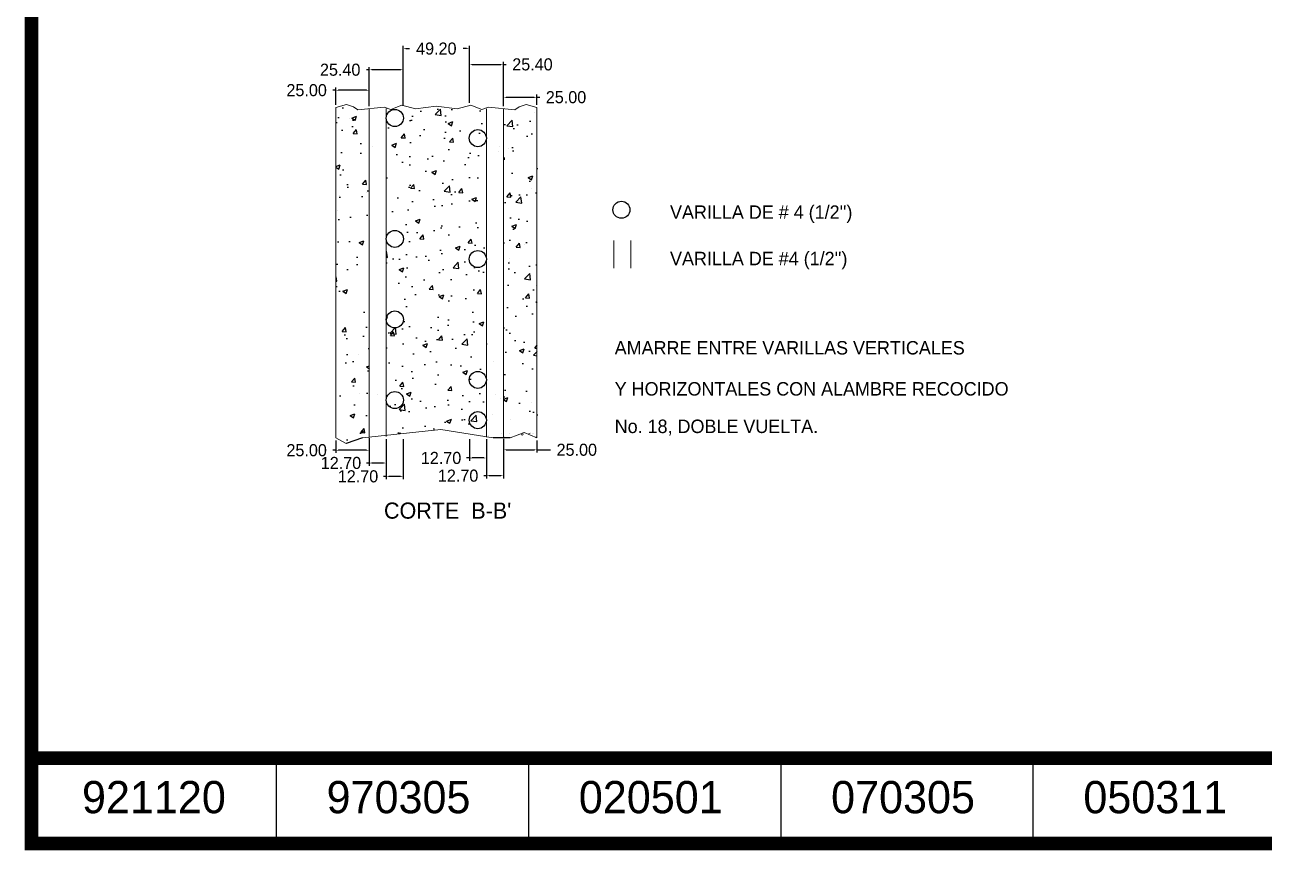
# Model space of a CAD drawing. Header units: centimetres. Extents: x 899 to 420531, y -5023 to 1299.
# Drawn here: x 15122 to 16045, y -2916 to -2301 of the extents above; entities that cross this region are included whole.
import ezdxf
from ezdxf.enums import TextEntityAlignment as Align

# ---------------------------------------------------------------- set-up
doc = ezdxf.new("R2010")
doc.units = ezdxf.units.CM
doc.header["$LTSCALE"] = 10
doc.header["$MEASUREMENT"] = 0
doc.linetypes.add('HIDDEN', pattern=[0.375, 0.25, -0.125])
doc.layers.get('DEFPOINTS').update_dxf_attribs({"color": 2, "linetype": 'CONTINUOUS'})
for name, color, linetype in [('CONCRETO', 7, 'CONTINUOUS'), ('Dimensiones', 7, 'CONTINUOUS'), ('MARCO', 7, 'CONTINUOUS'), ('REGISTRO', 1, 'CONTINUOUS'), ('TEXTOS', 7, 'CONTINUOUS'), ('VARILLAS', 30, 'CONTINUOUS')]:
    doc.layers.add(name, color=color, linetype=linetype)
doc.styles.get("Standard").update_dxf_attribs({"font": ''})
doc.styles.get('Standard').set_extended_font_data('Zurich Ex BT')
doc.dimstyles.get("Standard").update_dxf_attribs({"dimtxt": 9, "dimasz": 2, "dimexe": 2, "dimexo": 2, "dimgap": 0.09, "dimtad": 0, "dimtih": 1, "dimtoh": 1, "dimzin": 0, "dimdsep": 46, "dimtxsty": 'Standard', "dimcen": 0.09, "dimadec": 0, "dimazin": 0, "dimtfac": 1, "dimtofl": 0, "dimtmove": 0, "dimatfit": 3, "dimfxl": 0, "dimtolj": 1, "dimtzin": 0, "dimarcsym": 0})

# ---------------------------------------------------------------- blocks, each defined once
blk = doc.blocks.new('*D86')
at = {"layer": 'DEFPOINTS', "color": 0}
for p in [(15353.43, -2350.14), (15353.43, -2363.02), (15378.43, -2363.96)]:
    blk.add_point(p, dxfattribs=at)
at = {"layer": 'Dimensiones', "color": 0, "lineweight": -2}
for p, q in [((15353.43, -2350.14), (15351.43, -2350.14)), ((15353.43, -2361.02), (15353.43, -2348.14)), ((15376.43, -2350.14), (15355.43, -2350.14)), ((15378.43, -2361.96), (15378.43, -2348.14))]:
    blk.add_line(p, q, dxfattribs=at)
at = {"layer": 'Dimensiones', "color": 0}
for points in [[(15355.43, -2349.81), (15355.43, -2350.48), (15353.43, -2350.14)], [(15376.43, -2349.81), (15376.43, -2350.48), (15378.43, -2350.14)]]:
    blk.add_solid(points, dxfattribs=at)
at = {"layer": 'Dimensiones', "color": 0, "insert": (15331.79, -2350.14), "char_height": 9, "attachment_point": 5}
blk.add_mtext('\\A1;25.00', dxfattribs=at)
blk = doc.blocks.new('*D87')
at = {"layer": 'DEFPOINTS', "color": 0}
for p in [(15478.42, -2355.38), (15478.42, -2363.02), (15503.43, -2363.02)]:
    blk.add_point(p, dxfattribs=at)
at = {"layer": 'Dimensiones', "color": 0, "lineweight": -2}
for p, q in [((15478.42, -2361.02), (15478.42, -2353.38)), ((15503.43, -2361.02), (15503.43, -2353.38)), ((15480.42, -2355.38), (15501.43, -2355.38)), ((15503.43, -2355.38), (15505.43, -2355.38))]:
    blk.add_line(p, q, dxfattribs=at)
at = {"layer": 'Dimensiones', "color": 0}
for points in [[(15480.42, -2355.05), (15480.42, -2355.71), (15478.42, -2355.38)], [(15501.43, -2355.05), (15501.43, -2355.71), (15503.43, -2355.38)]]:
    blk.add_solid(points, dxfattribs=at)
at = {"layer": 'Dimensiones', "color": 0, "insert": (15525.06, -2355.38), "char_height": 9, "attachment_point": 5}
blk.add_mtext('\\A1;25.00', dxfattribs=at)
blk = doc.blocks.new('*D88')
at = {"layer": 'DEFPOINTS', "color": 0}
for p in [(15353.43, -2608.85), (15378.43, -2608.33), (15353.43, -2618.22)]:
    blk.add_point(p, dxfattribs=at)
at = {"layer": 'Dimensiones', "color": 0, "lineweight": -2}
for p, q in [((15353.43, -2610.85), (15353.43, -2620.22)), ((15378.43, -2610.33), (15378.43, -2620.22)), ((15353.43, -2618.22), (15351.43, -2618.22)), ((15376.43, -2618.22), (15355.43, -2618.22))]:
    blk.add_line(p, q, dxfattribs=at)
at = {"layer": 'Dimensiones', "color": 0}
for points in [[(15355.43, -2617.88), (15355.43, -2618.55), (15353.43, -2618.22)], [(15376.43, -2617.88), (15376.43, -2618.55), (15378.43, -2618.22)]]:
    blk.add_solid(points, dxfattribs=at)
at = {"layer": 'Dimensiones', "color": 0, "insert": (15331.79, -2618.22), "char_height": 9, "attachment_point": 5}
blk.add_mtext('\\A1;25.00', dxfattribs=at)
blk = doc.blocks.new('*D89')
at = {"layer": 'DEFPOINTS', "color": 0}
for p in [(15378.43, -2607.02), (15391.12, -2608.05), (15378.43, -2627.73)]:
    blk.add_point(p, dxfattribs=at)
at = {"layer": 'Dimensiones', "color": 0, "lineweight": -2}
for p, q in [((15378.43, -2609.02), (15378.43, -2629.73)), ((15391.12, -2610.05), (15391.12, -2629.73)), ((15378.43, -2627.73), (15376.43, -2627.73)), ((15389.12, -2627.73), (15380.43, -2627.73))]:
    blk.add_line(p, q, dxfattribs=at)
at = {"layer": 'Dimensiones', "color": 0}
for points in [[(15380.43, -2627.4), (15380.43, -2628.07), (15378.43, -2627.73)], [(15389.12, -2627.4), (15389.12, -2628.07), (15391.12, -2627.73)]]:
    blk.add_solid(points, dxfattribs=at)
at = {"layer": 'Dimensiones', "color": 0, "insert": (15357.37, -2627.73), "char_height": 9, "attachment_point": 5}
blk.add_mtext('\\A1;12.70', dxfattribs=at)
blk = doc.blocks.new('*D90')
at = {"layer": 'DEFPOINTS', "color": 0}
for p in [(15478.42, -2608.36), (15503.43, -2608.85), (15478.42, -2617.9)]:
    blk.add_point(p, dxfattribs=at)
at = {"layer": 'Dimensiones', "color": 0, "lineweight": -2}
for p, q in [((15478.42, -2610.36), (15478.42, -2619.9)), ((15503.43, -2610.85), (15503.43, -2619.9)), ((15480.42, -2617.9), (15501.43, -2617.9)), ((15503.43, -2617.9), (15513.45, -2617.9))]:
    blk.add_line(p, q, dxfattribs=at)
at = {"layer": 'Dimensiones', "color": 0}
for points in [[(15480.42, -2617.56), (15480.42, -2618.23), (15478.42, -2617.9)], [(15501.43, -2617.56), (15501.43, -2618.23), (15503.43, -2617.9)]]:
    blk.add_solid(points, dxfattribs=at)
at = {"layer": 'Dimensiones', "color": 0, "insert": (15533.09, -2617.9), "char_height": 9, "attachment_point": 5}
blk.add_mtext('\\A1;25.00', dxfattribs=at)
blk = doc.blocks.new('*D91')
at = {"layer": 'DEFPOINTS', "color": 0}
for p in [(15465.72, -2608.07), (15478.42, -2607.75), (15465.72, -2637.2)]:
    blk.add_point(p, dxfattribs=at)
at = {"layer": 'Dimensiones', "color": 0, "lineweight": -2}
for p, q in [((15465.72, -2610.07), (15465.72, -2639.2)), ((15478.42, -2609.75), (15478.42, -2639.2)), ((15465.72, -2637.2), (15463.72, -2637.2)), ((15476.42, -2637.2), (15467.72, -2637.2))]:
    blk.add_line(p, q, dxfattribs=at)
at = {"layer": 'Dimensiones', "color": 0}
for points in [[(15467.72, -2636.87), (15467.72, -2637.54), (15465.72, -2637.2)], [(15476.42, -2636.87), (15476.42, -2637.54), (15478.42, -2637.2)]]:
    blk.add_solid(points, dxfattribs=at)
at = {"layer": 'Dimensiones', "color": 0, "insert": (15444.66, -2637.2), "char_height": 9, "attachment_point": 5}
blk.add_mtext('\\A1;12.70', dxfattribs=at)
blk = doc.blocks.new('*D92')
at = {"layer": 'DEFPOINTS', "color": 0}
for p in [(15403.82, -2334.92), (15378.43, -2363.96), (15403.82, -2363.65)]:
    blk.add_point(p, dxfattribs=at)
at = {"layer": 'Dimensiones', "color": 0, "lineweight": -2}
for p, q in [((15378.43, -2334.92), (15376.43, -2334.92)), ((15378.43, -2361.96), (15378.43, -2332.92)), ((15401.82, -2334.92), (15380.43, -2334.92)), ((15403.82, -2361.65), (15403.82, -2332.92))]:
    blk.add_line(p, q, dxfattribs=at)
at = {"layer": 'Dimensiones', "color": 0}
for points in [[(15380.43, -2334.59), (15380.43, -2335.26), (15378.43, -2334.92)], [(15401.82, -2334.59), (15401.82, -2335.26), (15403.82, -2334.92)]]:
    blk.add_solid(points, dxfattribs=at)
at = {"layer": 'Dimensiones', "color": 0, "insert": (15356.79, -2334.92), "char_height": 9, "attachment_point": 5}
blk.add_mtext('\\A1;25.40', dxfattribs=at)
blk = doc.blocks.new('*D93')
at = {"layer": 'DEFPOINTS', "color": 0}
for p in [(15453.02, -2330.95), (15453.02, -2361.53), (15478.42, -2363.95)]:
    blk.add_point(p, dxfattribs=at)
at = {"layer": 'Dimensiones', "color": 0, "lineweight": -2}
for p, q in [((15453.02, -2359.53), (15453.02, -2328.95)), ((15455.02, -2330.95), (15476.42, -2330.95)), ((15478.42, -2361.95), (15478.42, -2328.95)), ((15478.42, -2330.95), (15480.42, -2330.95))]:
    blk.add_line(p, q, dxfattribs=at)
at = {"layer": 'Dimensiones', "color": 0}
for points in [[(15455.02, -2330.61), (15455.02, -2331.28), (15453.02, -2330.95)], [(15476.42, -2330.61), (15476.42, -2331.28), (15478.42, -2330.95)]]:
    blk.add_solid(points, dxfattribs=at)
at = {"layer": 'Dimensiones', "color": 0, "insert": (15500.06, -2330.95), "char_height": 9, "attachment_point": 5}
blk.add_mtext('\\A1;25.40', dxfattribs=at)
blk = doc.blocks.new('*D94')
at = {"layer": 'DEFPOINTS', "color": 0}
for p in [(15453.02, -2319.19), (15403.82, -2363.65), (15453.02, -2361.53)]:
    blk.add_point(p, dxfattribs=at)
at = {"layer": 'Dimensiones', "color": 0, "lineweight": -2}
for p, q in [((15403.82, -2361.65), (15403.82, -2317.19)), ((15453.02, -2359.53), (15453.02, -2317.19)), ((15405.82, -2319.19), (15408.55, -2319.19)), ((15451.02, -2319.19), (15448.3, -2319.19))]:
    blk.add_line(p, q, dxfattribs=at)
at = {"layer": 'Dimensiones', "color": 0}
for points in [[(15405.82, -2318.85), (15405.82, -2319.52), (15403.82, -2319.19)], [(15451.02, -2318.85), (15451.02, -2319.52), (15453.02, -2319.19)]]:
    blk.add_solid(points, dxfattribs=at)
at = {"layer": 'Dimensiones', "color": 0, "insert": (15428.42, -2319.19), "char_height": 9, "attachment_point": 5}
blk.add_mtext('\\A1;49.20', dxfattribs=at)
blk = doc.blocks.new('*D95')
at = {"layer": 'DEFPOINTS', "color": 0}
for p in [(15391.12, -2608.05), (15403.82, -2608.05), (15403.82, -2637.69)]:
    blk.add_point(p, dxfattribs=at)
at = {"layer": 'Dimensiones', "color": 0, "lineweight": -2}
for p, q in [((15391.12, -2610.05), (15391.12, -2639.69)), ((15403.82, -2610.05), (15403.82, -2639.69)), ((15391.12, -2637.69), (15389.12, -2637.69)), ((15401.82, -2637.69), (15393.12, -2637.69))]:
    blk.add_line(p, q, dxfattribs=at)
at = {"layer": 'Dimensiones', "color": 0}
for points in [[(15393.12, -2637.36), (15393.12, -2638.03), (15391.12, -2637.69)], [(15401.82, -2637.36), (15401.82, -2638.03), (15403.82, -2637.69)]]:
    blk.add_solid(points, dxfattribs=at)
at = {"layer": 'Dimensiones', "color": 0, "insert": (15370.06, -2637.69), "char_height": 9, "attachment_point": 5}
blk.add_mtext('\\A1;12.70', dxfattribs=at)
blk = doc.blocks.new('*D96')
at = {"layer": 'DEFPOINTS', "color": 0}
for p in [(15453.02, -2608.07), (15465.72, -2608.07), (15453.02, -2623.99)]:
    blk.add_point(p, dxfattribs=at)
at = {"layer": 'Dimensiones', "color": 0, "lineweight": -2}
for p, q in [((15453.02, -2610.07), (15453.02, -2625.99)), ((15465.72, -2610.07), (15465.72, -2625.99)), ((15453.02, -2623.99), (15451.02, -2623.99)), ((15463.72, -2623.99), (15455.02, -2623.99))]:
    blk.add_line(p, q, dxfattribs=at)
at = {"layer": 'Dimensiones', "color": 0}
for points in [[(15455.02, -2623.65), (15455.02, -2624.32), (15453.02, -2623.99)], [(15463.72, -2623.65), (15463.72, -2624.32), (15465.72, -2623.99)]]:
    blk.add_solid(points, dxfattribs=at)
at = {"layer": 'Dimensiones', "color": 0, "insert": (15431.96, -2623.99), "char_height": 9, "attachment_point": 5}
blk.add_mtext('\\A1;12.70', dxfattribs=at)
blk = doc.blocks.new('Marco-Reg')
at = {"layer": 'MARCO', "linetype": 'Continuous'}
for p, q in [((15309.13, -2847.39), (15309.13, -2910.92)), ((15497.09, -2847.39), (15497.09, -2910.92)), ((15685.05, -2847.39), (15685.05, -2910.92)), ((15873.01, -2847.39), (15873.01, -2910.92))]:
    blk.add_line(p, q, dxfattribs=at)
at = {"layer": 'MARCO', "linetype": 'Continuous', "const_width": 10.19}
blk.add_lwpolyline([(19056.02, -2910.92), (19056.02, -368.53), (15126.88, -368.53), (15126.88, -2910.92)], close=True, dxfattribs=at)
blk.add_lwpolyline([(18135, -2847.39), (15126.88, -2847.39)], dxfattribs=at)
at = {"layer": 'TEXTOS'}
for s, p in [('921120', (15218, -2888.51)), ('970305', (15400.25, -2888.51)), ('020501', (15588.21, -2888.51)), ('070305', (15776.17, -2888.51)), ('050311', (15964.13, -2888.51))]:
    blk.add_text(s, height=24.023, dxfattribs=at).set_placement(p, align=Align.CENTER)

msp = doc.modelspace()

# ---------------------------------------------------------------- hatches: boundary and pattern name
at = {"layer": 'CONCRETO'}
h = msp.add_hatch(dxfattribs=at)
h.set_pattern_fill('AR-CONC', color=256, scale=5, style=0)
h.set_pattern_definition([(50, (14606.263, -3425.99), (35.863, -3.1376), [3.75, -41.25]), (355, (14606.263, -3425.99), (-6.9376, 37.6096), [3, -33]), (100.4514, (14609.252, -3426.252), (28.9255, 34.472), [3.187, -35.0571]), (46.1842, (14606.263, -3415.99), (53.362, -8.276), [5.625, -61.875]), (96.6356, (14610.71, -3416.68), (46.7331, 48.7059), [4.7805, -52.5857]), (351.184, (14606.263, -3415.99), (46.733, 48.706), [4.5, -49.5]), (21, (14611.263, -3418.49), (29.84535, -20.13094), [3.75, -41.25]), (326, (14611.263, -3418.49), (12.1658, 36.2575), [3, -33]), (71.4514, (14613.75, -3420.17), (42.0111, 16.1265), [3.187, -35.0571]), (37.5, (14606.263, -3425.991), (0.60799, 16.64469), [0, -32.6, 0, -33.5, 0, -33.125]), (7.5, (14606.263, -3425.99), (13.15348, 19.72059), [0, -19.1, 0, -31.85, 0, -12.625]), (327.5, (14595.113, -3425.991), (26.69112, -1.12774), [0, -12.5, 0, -39, 0, -51.75]), (317.5, (14590.113, -3425.99), (29.1593, 5.00525), [0, -16.25, 0, -25.9, 0, -36.75])])
h.paths.add_polyline_path([(15378.627, -2363.985), (15370.051, -2364.852), (15366.957, -2362.449), (15361.657, -2360.82), (15353.624, -2363.05), (15353.624, -2608.884), (15361.434, -2613.135), (15373.624, -2608.884), (15378.627, -2608.359)])
h.paths.add_polyline_path([(15466.121, -2363.303), (15462.57, -2364.486), (15454.417, -2361.227), (15444.225, -2364.079), (15428.624, -2362), (15413.023, -2364.079), (15402.831, -2361.227), (15394.678, -2364.486), (15391.124, -2363.302), (15391.124, -2607.048), (15431.992, -2602.76), (15466.121, -2608.129)])
h.paths.add_polyline_path([(15503.624, -2363.05), (15495.591, -2360.82), (15490.291, -2362.449), (15487.197, -2364.852), (15478.621, -2363.985), (15478.621, -2608.884), (15483.624, -2608.884), (15494.134, -2604.921), (15503.624, -2608.884)])

# ---------------------------------------------------------------- linework, layer by layer
at = {"layer": 'REGISTRO', "lineweight": 5}
for p, q in [((15353.426, -2363.019), (15361.459, -2360.789)), ((15353.426, -2363.019), (15353.426, -2608.853)), ((15361.459, -2360.789), (15366.759, -2362.418)), ((15369.853, -2364.821), (15366.759, -2362.418)), ((15389.588, -2362.826), (15369.853, -2364.821)), ((15389.588, -2362.826), (15394.48, -2364.455)), ((15394.48, -2364.455), (15402.634, -2361.196)), ((15402.634, -2361.196), (15412.825, -2364.048)), ((15412.825, -2364.048), (15428.426, -2361.969)), ((15444.027, -2364.048), (15428.426, -2361.969)), ((15454.219, -2361.196), (15444.027, -2364.048)), ((15462.372, -2364.455), (15454.219, -2361.196)), ((15467.264, -2362.826), (15462.372, -2364.455)), ((15467.264, -2362.826), (15487, -2364.821)), ((15487, -2364.821), (15490.094, -2362.418)), ((15495.393, -2360.789), (15490.094, -2362.418)), ((15503.426, -2363.019), (15495.393, -2360.789)), ((15503.426, -2363.019), (15503.426, -2608.853)), ((15503.426, -2363.019), (15503.426, -2608.853)), ((15560.58, -2462.142), (15560.58, -2482.709)), ((15573.28, -2462.142), (15573.28, -2482.709)), ((15373.426, -2608.853), (15431.795, -2602.729)), ((15431.795, -2602.729), (15470.726, -2608.853)), ((15353.426, -2608.853), (15361.236, -2613.104)), ((15483.426, -2608.853), (15493.936, -2604.89)), ((15493.936, -2604.89), (15503.426, -2608.853))]:
    msp.add_line(p, q, dxfattribs=at)
at = {"layer": 'REGISTRO', "linetype": 'HIDDEN', "lineweight": 5}
for p, q in [((15470.426, -2591.255), (15470.487, -2591.262)), ((15470.426, -2591.324), (15470.489, -2591.265)), ((15483.426, -2595.66), (15483.455, -2595.681)), ((15465.728, -2605.555), (15465.728, -2605.555)), ((15467.121, -2608.15), (15467.121, -2608.15)), ((15467.506, -2607.513), (15467.506, -2607.513)), ((15477.158, -2605.437), (15477.158, -2605.437)), ((15479.405, -2607.751), (15479.405, -2607.751)), ((15482.845, -2605.765), (15482.845, -2605.765)), ((15491.403, -2605.87), (15491.403, -2605.87)), ((15497.241, -2605.796), (15498.356, -2605.509)), ((15499.962, -2605.975), (15499.962, -2605.975)), ((15501, -2605.565), (15501, -2605.565))]:
    msp.add_line(p, q, dxfattribs=at)
at = {"layer": 'REGISTRO'}
for p, q in [((15373.426, -2608.853), (15361.236, -2613.104)), ((15483.426, -2608.853), (15470.726, -2608.853))]:
    msp.add_line(p, q, dxfattribs=at)
at = {"layer": 'REGISTRO', "lineweight": 5}
for start, end in [(0, 180), (180, 0)]:
    msp.add_arc((15492.398, -2606.256), 0.689, start, end, dxfattribs=at)
at = {"layer": 'TEXTOS', "linetype": 'HIDDEN', "lineweight": 5}
for p, q in [((15363.414, -2371.457), (15363.414, -2371.457)), ((15498.239, -2373.111), (15498.239, -2373.111)), ((15501.655, -2366.806), (15501.655, -2366.806)), ((15381.054, -2392.11), (15381.054, -2392.11)), ((15474.769, -2395.516), (15474.769, -2395.516)), ((15482.173, -2393.351), (15482.173, -2393.351)), ((15356.486, -2428.202), (15356.486, -2428.202)), ((15376.762, -2426.137), (15376.762, -2426.137)), ((15499.353, -2423.584), (15499.353, -2423.584)), ((15354.715, -2439.375), (15354.715, -2439.375)), ((15494.045, -2465.289), (15494.045, -2465.289)), ((15482.791, -2475.806), (15482.791, -2475.806)), ((15483.137, -2477.465), (15483.137, -2477.465)), ((15502.888, -2495.709), (15502.888, -2495.709)), ((15370.335, -2546.97), (15370.335, -2546.97)), ((15470.698, -2551.799), (15470.698, -2551.799)), ((15503.065, -2559.907), (15503.065, -2559.907)), ((15371.024, -2575.624), (15371.024, -2575.624)), ((15384.239, -2576.444), (15384.239, -2576.444)), ((15472.143, -2576.864), (15472.143, -2576.864)), ((15475.999, -2579.402), (15475.999, -2579.402)), ((15499.251, -2582.698), (15499.251, -2582.698)), ((15442.363, -2626.299), (15442.363, -2626.299))]:
    msp.add_line(p, q, dxfattribs=at)
at = {"layer": 'VARILLAS', "lineweight": 5}
for p, q in [((15378.429, -2363.957), (15378.429, -2608.362)), ((15391.125, -2363.645), (15391.125, -2608.05)), ((15465.723, -2363.957), (15465.723, -2608.362)), ((15478.423, -2363.954), (15478.423, -2608.362))]:
    msp.add_line(p, q, dxfattribs=at)
at = {"layer": 'VARILLAS', "linetype": 'HIDDEN', "lineweight": 5}
msp.add_line((15475.799, -2392.11), (15475.799, -2392.11), dxfattribs=at)
msp.add_line((15475.799, -2392.11), (15475.799, -2392.11), dxfattribs=at)
at = {"layer": 'VARILLAS'}
for centre in [(15397.511, -2370.837), (15459.336, -2385.837), (15566.322, -2439.182), (15397.511, -2460.837), (15459.336, -2475.837), (15397.511, -2520.837), (15459.336, -2565.837), (15397.511, -2580.837), (15459.336, -2595.837)]:
    msp.add_circle(centre, 6.35, dxfattribs=at)

# ---------------------------------------------------------------- block references
at = {"layer": 'Dimensiones'}
msp.add_blockref('Marco-Reg', (0, 0), dxfattribs=at)

# ---------------------------------------------------------------- texts
at = {"layer": 'TEXTOS', "lineweight": 5}
for s, p in [("VARILLA DE # 4 (1/2'')", (15602.555, -2445.907)), ("VARILLA DE #4 (1/2'')", (15602.555, -2480.467)), ('AMARRE ENTRE VARILLAS VERTICALES', (15561.322, -2546.927)), ('Y HORIZONTALES CON ALAMBRE RECOCIDO', (15561.322, -2577.499)), ('No. 18, DOBLE VUELTA.', (15561.322, -2605.413))]:
    msp.add_text(s, height=10, dxfattribs=at).set_placement(p)
msp.add_text("CORTE  B-B'", height=12, dxfattribs=at).set_placement((15436.859, -2669.163), align=Align.CENTER)

# ---------------------------------------------------------------- dimensions: what is measured, and where the dimension line sits
at = {"layer": 'Dimensiones'}
for base, p1, p2, picture, middle in [((15453.023, -2319.186), (15403.825, -2363.645), (15453.023, -2361.531), '*D94', (15428.424, -2319.186)), ((15353.426, -2350.143), (15378.429, -2363.957), (15353.426, -2363.019), '*D86', (15331.79, -2350.143)), ((15353.426, -2618.216), (15378.429, -2608.328), (15353.426, -2608.853), '*D88', (15331.79, -2618.216)), ((15453.023, -2623.988), (15465.723, -2608.066), (15453.023, -2608.066), '*D96', (15431.963, -2623.988))]:
    dim = msp.add_linear_dim(base=base, p1=p1, p2=p2, dimstyle='Standard', dxfattribs=at)
    dim.commit()
    dim.dimension.update_dxf_attribs({"geometry": picture, "text_midpoint": middle})
for base, p1, p2, picture, middle in [((15453.023, -2330.947), (15478.423, -2363.954), (15453.023, -2361.531), '*D93', (15500.06, -2330.947)), ((15403.825, -2334.922), (15378.429, -2363.957), (15403.825, -2363.645), '*D92', (15356.793, -2334.922)), ((15478.423, -2355.381), (15503.426, -2363.019), (15478.423, -2363.019), '*D87', (15525.063, -2355.381)), ((15378.429, -2627.733), (15391.125, -2608.05), (15378.429, -2607.017), '*D89', (15357.369, -2627.733)), ((15403.825, -2637.694), (15391.125, -2608.05), (15403.825, -2608.05), '*D95', (15370.065, -2637.694)), ((15465.723, -2637.204), (15478.423, -2607.751), (15465.723, -2608.066), '*D91', (15444.663, -2637.204)), ((15478.423, -2617.895), (15503.426, -2608.853), (15478.423, -2608.362), '*D90', (15533.088, -2617.895))]:
    dim = msp.add_linear_dim(base=base, p1=p1, p2=p2, dimstyle='Standard', dxfattribs=at)
    dim.commit()
    dim.dimension.update_dxf_attribs({"geometry": picture, "text_midpoint": middle, "dimtype": 160})

doc.saveas('drawing.dxf')
